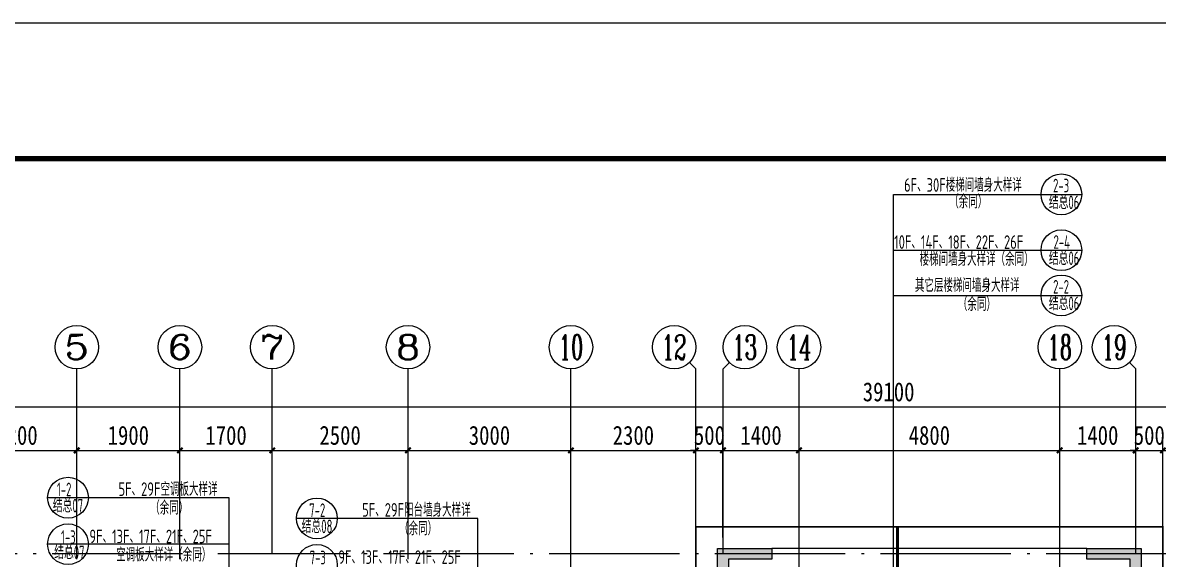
# Model space of a CAD drawing. Extents: x -144902 to 588294, y -160863 to 65494.
# Drawn here: x 185460 to 206370, y -10711 to -845 of the extents above; entities that cross this region are included whole.
import ezdxf
from ezdxf.enums import TextEntityAlignment as Align

# ---------------------------------------------------------------- set-up
doc = ezdxf.new("R2010")
doc.units = 0
doc.header["$LTSCALE"] = 100
doc.linetypes.add('ACAD_ISO04W100', pattern=[30.5, 24, -3, 0.5, -3])
doc.layers.get('0').update_dxf_attribs({"linetype": 'CONTINUOUS'})
doc.layers.get('Defpoints').update_dxf_attribs({"linetype": 'CONTINUOUS'})
for name, color, linetype in [('1508', 2, 'CONTINUOUS'), ('AXIS', 3, 'CONTINUOUS'), ('AXIS_TEXT', 7, 'CONTINUOUS'), ('DOTE', 253, 'ACAD_ISO04W100'), ('HATCH', 254, 'CONTINUOUS'), ('tk', 7, 'CONTINUOUS'), ('x线脚', 6, 'CONTINUOUS'), ('梁', 4, 'CONTINUOUS'), ('砼墙', 3, 'CONTINUOUS'), ('索引', 7, 'CONTINUOUS')]:
    doc.layers.add(name, color=color, linetype=linetype)
doc.styles.add('_HZTXT', font='complex.shx', dxfattribs={"width": 0.7, "bigfont": 'tssdchn.shx'})
doc.styles.add('COMPLEX', font='COMPLEX')
doc.styles.add('DIM_FONT', font='SIMHEI.TTF', dxfattribs={"width": 0.8})
doc.styles.get("Standard").update_dxf_attribs({"font": 'tssdeng.shx', "width": 0.7, "bigfont": 'tssdchn.shx'})
doc.dimstyles.new('_TCH_ARCH&&100', dxfattribs={"dimtxt": 350, "dimasz": 100, "dimexe": 250, "dimexo": 300, "dimgap": 100, "dimtad": 1, "dimdec": 0, "dimzin": 0, "dimdsep": 46, "dimtxsty": 'DIM_FONT', "dimblk": 'ARCHTICK', "dimcen": 0.09, "dimclrt": 7, "dimazin": 2, "dimtfac": 1, "dimtdec": 0, "dimtix": 1, "dimtmove": 2, "dimatfit": 3, "dimfxl": 1, "dimtolj": 1, "dimtzin": 0, "dimarcsym": 0})

# ---------------------------------------------------------------- blocks, each defined once
blk = doc.blocks.new('A1tk')
at = {"layer": 'tk', "color": 5}
blk.add_lwpolyline([(0, 0), (0, 59400), (84100, 59400), (84100, 0)], close=True, dxfattribs=at)
at = {"layer": 'tk', "const_width": 100}
blk.add_lwpolyline([(2500, 1000), (83100, 1000), (83100, 58400), (2500, 58400)], close=True, dxfattribs=at)
blk = doc.blocks.new('_ArchTick')
at = {"color": 0, "linetype": 'ByBlock', "const_width": 0.4}
blk.add_lwpolyline([(-0.5, -0.5), (0.5, 0.5)], dxfattribs=at)
blk = doc.blocks.new('*D1673')
at = {"layer": 'AXIS', "color": 0, "lineweight": -2}
for p, q in [((28161, 22375), (28161, 24228)), ((28661, 22375), (28661, 24228)), ((28161, 23978), (28061, 23978)), ((28161, 23978), (28661, 23978)), ((28661, 23978), (28761, 23978))]:
    blk.add_line(p, q, dxfattribs=at)
at = {"layer": 'Defpoints', "color": 0}
for p in [(28661, 23978), (28161, 22075), (28661, 22075)]:
    blk.add_point(p, dxfattribs=at)
at = {"layer": 'AXIS', "color": 0, "lineweight": -2, "xscale": 100, "yscale": 100, "zscale": 100}
blk.add_blockref('_ArchTick', (28161, 23978), dxfattribs=at)
at = {"layer": 'AXIS', "color": 0, "lineweight": -2, "xscale": 100, "yscale": 100, "zscale": 100, "rotation": 180}
blk.add_blockref('_ArchTick', (28661, 23978), dxfattribs=at)
at = {"layer": 'AXIS', "color": 7, "insert": (28411, 24253), "char_height": 350, "attachment_point": 5, "style": 'DIM_FONT'}
blk.add_mtext('\\A1;500', dxfattribs=at)
blk = doc.blocks.new('*D1674')
at = {"layer": 'AXIS', "color": 0, "lineweight": -2}
for p, q in [((26761, 22375), (26761, 24228)), ((28161, 22375), (28161, 24228)), ((26761, 23978), (28161, 23978))]:
    blk.add_line(p, q, dxfattribs=at)
at = {"layer": 'Defpoints', "color": 0}
for p in [(28161, 23978), (26761, 22075), (28161, 22075)]:
    blk.add_point(p, dxfattribs=at)
at = {"layer": 'AXIS', "color": 0, "lineweight": -2, "xscale": 100, "yscale": 100, "zscale": 100, "rotation": 180}
blk.add_blockref('_ArchTick', (26761, 23978), dxfattribs=at)
at = {"layer": 'AXIS', "color": 0, "lineweight": -2, "xscale": 100, "yscale": 100, "zscale": 100}
blk.add_blockref('_ArchTick', (28161, 23978), dxfattribs=at)
at = {"layer": 'AXIS', "color": 7, "insert": (27461, 24253), "char_height": 350, "attachment_point": 5, "style": 'DIM_FONT'}
blk.add_mtext('\\A1;1400', dxfattribs=at)
blk = doc.blocks.new('*D1675')
at = {"layer": 'AXIS', "color": 0, "lineweight": -2}
for p, q in [((21961, 22375), (21961, 24228)), ((26761, 22375), (26761, 24228)), ((21961, 23978), (26761, 23978))]:
    blk.add_line(p, q, dxfattribs=at)
at = {"layer": 'Defpoints', "color": 0}
for p in [(26761, 23978), (21961, 22075), (26761, 22075)]:
    blk.add_point(p, dxfattribs=at)
at = {"layer": 'AXIS', "color": 0, "lineweight": -2, "xscale": 100, "yscale": 100, "zscale": 100, "rotation": 180}
blk.add_blockref('_ArchTick', (21961, 23978), dxfattribs=at)
at = {"layer": 'AXIS', "color": 0, "lineweight": -2, "xscale": 100, "yscale": 100, "zscale": 100}
blk.add_blockref('_ArchTick', (26761, 23978), dxfattribs=at)
at = {"layer": 'AXIS', "color": 7, "insert": (24361, 24253), "char_height": 350, "attachment_point": 5, "style": 'DIM_FONT'}
blk.add_mtext('\\A1;4800', dxfattribs=at)
blk = doc.blocks.new('*D1676')
at = {"layer": 'AXIS', "color": 0, "lineweight": -2}
for p, q in [((20561, 22375), (20561, 24228)), ((21961, 22375), (21961, 24228)), ((20561, 23978), (21961, 23978))]:
    blk.add_line(p, q, dxfattribs=at)
at = {"layer": 'Defpoints', "color": 0}
for p in [(21961, 23978), (20561, 22075), (21961, 22075)]:
    blk.add_point(p, dxfattribs=at)
at = {"layer": 'AXIS', "color": 0, "lineweight": -2, "xscale": 100, "yscale": 100, "zscale": 100, "rotation": 180}
blk.add_blockref('_ArchTick', (20561, 23978), dxfattribs=at)
at = {"layer": 'AXIS', "color": 0, "lineweight": -2, "xscale": 100, "yscale": 100, "zscale": 100}
blk.add_blockref('_ArchTick', (21961, 23978), dxfattribs=at)
at = {"layer": 'AXIS', "color": 7, "insert": (21261, 24253), "char_height": 350, "attachment_point": 5, "style": 'DIM_FONT'}
blk.add_mtext('\\A1;1400', dxfattribs=at)
blk = doc.blocks.new('*D1677')
at = {"layer": 'AXIS', "color": 0, "lineweight": -2}
for p, q in [((20061, 22375), (20061, 24228)), ((20561, 22375), (20561, 24228)), ((20061, 23978), (19961, 23978)), ((20061, 23978), (20561, 23978)), ((20561, 23978), (20661, 23978))]:
    blk.add_line(p, q, dxfattribs=at)
at = {"layer": 'Defpoints', "color": 0}
for p in [(20561, 23978), (20061, 22075), (20561, 22075)]:
    blk.add_point(p, dxfattribs=at)
at = {"layer": 'AXIS', "color": 0, "lineweight": -2, "xscale": 100, "yscale": 100, "zscale": 100}
blk.add_blockref('_ArchTick', (20061, 23978), dxfattribs=at)
at = {"layer": 'AXIS', "color": 0, "lineweight": -2, "xscale": 100, "yscale": 100, "zscale": 100, "rotation": 180}
blk.add_blockref('_ArchTick', (20561, 23978), dxfattribs=at)
at = {"layer": 'AXIS', "color": 7, "insert": (20311, 24253), "char_height": 350, "attachment_point": 5, "style": 'DIM_FONT'}
blk.add_mtext('\\A1;500', dxfattribs=at)
blk = doc.blocks.new('*D1678')
at = {"layer": 'AXIS', "color": 0, "lineweight": -2}
for p, q in [((17761, 22375), (17761, 24228)), ((20061, 22375), (20061, 24228)), ((17761, 23978), (20061, 23978))]:
    blk.add_line(p, q, dxfattribs=at)
at = {"layer": 'Defpoints', "color": 0}
for p in [(20061, 23978), (17761, 22075), (20061, 22075)]:
    blk.add_point(p, dxfattribs=at)
at = {"layer": 'AXIS', "color": 0, "lineweight": -2, "xscale": 100, "yscale": 100, "zscale": 100, "rotation": 180}
blk.add_blockref('_ArchTick', (17761, 23978), dxfattribs=at)
at = {"layer": 'AXIS', "color": 0, "lineweight": -2, "xscale": 100, "yscale": 100, "zscale": 100}
blk.add_blockref('_ArchTick', (20061, 23978), dxfattribs=at)
at = {"layer": 'AXIS', "color": 7, "insert": (18911, 24253), "char_height": 350, "attachment_point": 5, "style": 'DIM_FONT'}
blk.add_mtext('\\A1;2300', dxfattribs=at)
blk = doc.blocks.new('*D1679')
at = {"layer": 'AXIS', "color": 0, "lineweight": -2}
for p, q in [((14761, 22375), (14761, 24228)), ((17761, 22375), (17761, 24228)), ((14761, 23978), (17761, 23978))]:
    blk.add_line(p, q, dxfattribs=at)
at = {"layer": 'Defpoints', "color": 0}
for p in [(17761, 23978), (14761, 22075), (17761, 22075)]:
    blk.add_point(p, dxfattribs=at)
at = {"layer": 'AXIS', "color": 0, "lineweight": -2, "xscale": 100, "yscale": 100, "zscale": 100, "rotation": 180}
blk.add_blockref('_ArchTick', (14761, 23978), dxfattribs=at)
at = {"layer": 'AXIS', "color": 0, "lineweight": -2, "xscale": 100, "yscale": 100, "zscale": 100}
blk.add_blockref('_ArchTick', (17761, 23978), dxfattribs=at)
at = {"layer": 'AXIS', "color": 7, "insert": (16261, 24253), "char_height": 350, "attachment_point": 5, "style": 'DIM_FONT'}
blk.add_mtext('\\A1;3000', dxfattribs=at)
blk = doc.blocks.new('*D1680')
at = {"layer": 'AXIS', "color": 0, "lineweight": -2}
for p, q in [((12261, 22375), (12261, 24228)), ((14761, 22375), (14761, 24228)), ((12261, 23978), (14761, 23978))]:
    blk.add_line(p, q, dxfattribs=at)
at = {"layer": 'Defpoints', "color": 0}
for p in [(14761, 23978), (12261, 22075), (14761, 22075)]:
    blk.add_point(p, dxfattribs=at)
at = {"layer": 'AXIS', "color": 0, "lineweight": -2, "xscale": 100, "yscale": 100, "zscale": 100, "rotation": 180}
blk.add_blockref('_ArchTick', (12261, 23978), dxfattribs=at)
at = {"layer": 'AXIS', "color": 0, "lineweight": -2, "xscale": 100, "yscale": 100, "zscale": 100}
blk.add_blockref('_ArchTick', (14761, 23978), dxfattribs=at)
at = {"layer": 'AXIS', "color": 7, "insert": (13511, 24253), "char_height": 350, "attachment_point": 5, "style": 'DIM_FONT'}
blk.add_mtext('\\A1;2500', dxfattribs=at)
blk = doc.blocks.new('*D1681')
at = {"layer": 'AXIS', "color": 0, "lineweight": -2}
for p, q in [((10561, 22375), (10561, 24228)), ((12261, 22375), (12261, 24228)), ((10561, 23978), (12261, 23978))]:
    blk.add_line(p, q, dxfattribs=at)
at = {"layer": 'Defpoints', "color": 0}
for p in [(12261, 23978), (10561, 22075), (12261, 22075)]:
    blk.add_point(p, dxfattribs=at)
at = {"layer": 'AXIS', "color": 0, "lineweight": -2, "xscale": 100, "yscale": 100, "zscale": 100, "rotation": 180}
blk.add_blockref('_ArchTick', (10561, 23978), dxfattribs=at)
at = {"layer": 'AXIS', "color": 0, "lineweight": -2, "xscale": 100, "yscale": 100, "zscale": 100}
blk.add_blockref('_ArchTick', (12261, 23978), dxfattribs=at)
at = {"layer": 'AXIS', "color": 7, "insert": (11411, 24253), "char_height": 350, "attachment_point": 5, "style": 'DIM_FONT'}
blk.add_mtext('\\A1;1700', dxfattribs=at)
blk = doc.blocks.new('*D1682')
at = {"layer": 'AXIS', "color": 0, "lineweight": -2}
for p, q in [((8661, 22375), (8661, 24228)), ((10561, 22375), (10561, 24228)), ((8661, 23978), (10561, 23978))]:
    blk.add_line(p, q, dxfattribs=at)
at = {"layer": 'Defpoints', "color": 0}
for p in [(10561, 23978), (8661, 22075), (10561, 22075)]:
    blk.add_point(p, dxfattribs=at)
at = {"layer": 'AXIS', "color": 0, "lineweight": -2, "xscale": 100, "yscale": 100, "zscale": 100, "rotation": 180}
blk.add_blockref('_ArchTick', (8661, 23978), dxfattribs=at)
at = {"layer": 'AXIS', "color": 0, "lineweight": -2, "xscale": 100, "yscale": 100, "zscale": 100}
blk.add_blockref('_ArchTick', (10561, 23978), dxfattribs=at)
at = {"layer": 'AXIS', "color": 7, "insert": (9611, 24253), "char_height": 350, "attachment_point": 5, "style": 'DIM_FONT'}
blk.add_mtext('\\A1;1900', dxfattribs=at)
blk = doc.blocks.new('*D1683')
at = {"layer": 'AXIS', "color": 0, "lineweight": -2}
for p, q in [((6461, 22375), (6461, 24228)), ((8661, 22375), (8661, 24228)), ((6461, 23978), (8661, 23978))]:
    blk.add_line(p, q, dxfattribs=at)
at = {"layer": 'Defpoints', "color": 0}
for p in [(8661, 23978), (6461, 22075), (8661, 22075)]:
    blk.add_point(p, dxfattribs=at)
at = {"layer": 'AXIS', "color": 0, "lineweight": -2, "xscale": 100, "yscale": 100, "zscale": 100, "rotation": 180}
blk.add_blockref('_ArchTick', (6461, 23978), dxfattribs=at)
at = {"layer": 'AXIS', "color": 0, "lineweight": -2, "xscale": 100, "yscale": 100, "zscale": 100}
blk.add_blockref('_ArchTick', (8661, 23978), dxfattribs=at)
at = {"layer": 'AXIS', "color": 7, "insert": (7561, 24253), "char_height": 350, "attachment_point": 5, "style": 'DIM_FONT'}
blk.add_mtext('\\A1;2200', dxfattribs=at)
blk = doc.blocks.new('*D1686')
at = {"layer": 'AXIS', "color": 0, "lineweight": -2}
for p, q in [((4061, 22375), (4061, 25028)), ((43161, 22375), (43161, 25028)), ((4061, 24778), (43161, 24778))]:
    blk.add_line(p, q, dxfattribs=at)
at = {"layer": 'Defpoints', "color": 0}
for p in [(43161, 24778), (4061, 22075), (43161, 22075)]:
    blk.add_point(p, dxfattribs=at)
at = {"layer": 'AXIS', "color": 0, "lineweight": -2, "xscale": 100, "yscale": 100, "zscale": 100, "rotation": 180}
blk.add_blockref('_ArchTick', (4061, 24778), dxfattribs=at)
at = {"layer": 'AXIS', "color": 0, "lineweight": -2, "xscale": 100, "yscale": 100, "zscale": 100}
blk.add_blockref('_ArchTick', (43161, 24778), dxfattribs=at)
at = {"layer": 'AXIS', "color": 7, "insert": (23611, 25053), "char_height": 350, "attachment_point": 5, "style": 'DIM_FONT'}
blk.add_mtext('\\A1;39100', dxfattribs=at)
blk = doc.blocks.new('_AXISO')
blk.add_circle((0, 0), 0.5)
at = {"layer": 'AXIS_TEXT', "style": 'COMPLEX', "width": 1.041667}
blk.add_attdef('A', text='', height=0.56, dxfattribs=at).set_placement((-0.25, -0.28), (0.25, -0.28), align=Align.FIT)
blk = doc.blocks.new('2012122621245179')
at = {"layer": 'HATCH'}
for points in [[(20661.4, 21975), (20661.4, 19075), (19961.4, 19075), (19961.4, 19475), (20461.4, 19475), (20461.4, 22175), (21461.4, 22175), (21461.4, 21975)], [(28261.4, 22175), (28261.4, 19475), (28761.4, 19475), (28761.4, 19075), (28061.4, 19075), (28061.4, 21975), (27261.4, 21975), (27261.4, 22175)]]:
    blk.add_hatch(color=256, dxfattribs=at).paths.add_polyline_path(points)
at = {"layer": 'AXIS'}
for p, q in [((19944.2, 25594.8, 0), (20061.4, 25477.6, 0)), ((20678.5, 25594.8, 0), (20561.4, 25477.6, 0)), ((28044.2, 25594.8, 0), (28161.4, 25477.6, 0)), ((8661.4, 22075, 0), (8661.4, 25477.6, 0)), ((10561.4, 22075, 0), (10561.4, 25477.6, 0)), ((12261.4, 22075, 0), (12261.4, 25477.6, 0)), ((14761.4, 22075, 0), (14761.4, 25477.6, 0)), ((17761.4, 22075, 0), (17761.4, 25477.6, 0)), ((20061.4, 22075, 0), (20061.4, 25477.6, 0)), ((20561.4, 22075, 0), (20561.4, 25477.6, 0)), ((21961.4, 22075, 0), (21961.4, 25477.6, 0)), ((26761.4, 22075, 0), (26761.4, 25477.6, 0)), ((28161.4, 22075, 0), (28161.4, 25477.6, 0))]:
    blk.add_line(p, q, dxfattribs=at)
at = {"layer": 'DOTE'}
for p, q in [((8661.4, 3675, 0), (8661.4, 23075, 0)), ((10561.4, 3675, 0), (10561.4, 23075, 0)), ((12261.4, 16375, 0), (12261.4, 23075, 0)), ((14761.4, 3675, 0), (14761.4, 23075, 0)), ((17761.4, 14875, 0), (17761.4, 23075, 0)), ((20061.4, 11875, 0), (20061.4, 23075, 0)), ((20561.4, 19375, 0), (20561.4, 23075, 0)), ((21961.4, 14875, 0), (21961.4, 23075, 0)), ((26761.4, 14875, 0), (26761.4, 23075, 0)), ((28161.4, 19375, 0), (28161.4, 23075, 0)), ((44161.4, 22075, 0), (3061.4, 22075, 0))]:
    blk.add_line(p, q, dxfattribs=at)
at = {"layer": '梁'}
for p, q in [((21961.4, 22175), (21461.4, 22175)), ((26761.4, 22175), (21961.4, 22175)), ((27261.4, 22175), (26761.4, 22175))]:
    blk.add_line(p, q, dxfattribs=at)
at = {"layer": '砼墙'}
for points in [[(20661.4, 21975), (20661.4, 19075), (19961.4, 19075), (19961.4, 19475), (20461.4, 19475), (20461.4, 22175), (21461.4, 22175), (21461.4, 21975)], [(28261.4, 22175), (28261.4, 19475), (28761.4, 19475), (28761.4, 19075), (28061.4, 19075), (28061.4, 21975), (27261.4, 21975), (27261.4, 22175)]]:
    blk.add_lwpolyline(points, close=True, dxfattribs=at)
at = {"layer": 'AXIS'}
ref = blk.add_blockref('_AXISO', (8661.4, 25877.6, 0), dxfattribs=dict(at, xscale=800, yscale=800, zscale=800))
ref.add_attrib('A', '5', dxfattribs={"layer": 'AXIS_TEXT', "height": 452.5, "style": '_HZTXT', "width": 1.5}).set_placement((8435.1, 25651.4, 0), (8887.6, 25651.4, 0), align=Align.FIT)
ref = blk.add_blockref('_AXISO', (10561.4, 25877.6, 0), dxfattribs=dict(at, xscale=800, yscale=800, zscale=800))
ref.add_attrib('A', '6', dxfattribs={"layer": 'AXIS_TEXT', "height": 452.5, "style": '_HZTXT', "width": 1.5}).set_placement((10335.1, 25651.4, 0), (10787.6, 25651.4, 0), align=Align.FIT)
ref = blk.add_blockref('_AXISO', (12261.4, 25877.6, 0), dxfattribs=dict(at, xscale=800, yscale=800, zscale=800))
ref.add_attrib('A', '7', dxfattribs={"layer": 'AXIS_TEXT', "height": 452.5, "style": '_HZTXT', "width": 1.5}).set_placement((12035.1, 25651.4, 0), (12487.6, 25651.4, 0), align=Align.FIT)
ref = blk.add_blockref('_AXISO', (14761.4, 25877.6, 0), dxfattribs=dict(at, xscale=800, yscale=800, zscale=800))
ref.add_attrib('A', '8', dxfattribs={"layer": 'AXIS_TEXT', "height": 452.5, "style": '_HZTXT', "width": 1.5}).set_placement((14535.1, 25651.4, 0), (14987.6, 25651.4, 0), align=Align.FIT)
ref = blk.add_blockref('_AXISO', (17761.4, 25877.6, 0), dxfattribs=dict(at, xscale=800, yscale=800, zscale=800))
ref.add_attrib('A', '10', dxfattribs={"layer": 'AXIS_TEXT', "height": 452.55, "style": '_HZTXT', "width": 0.724138}).set_placement((17535.1, 25651.4, 0), (17987.6, 25651.4, 0), align=Align.FIT)
ref = blk.add_blockref('_AXISO', (19661.4, 25877.6, 0), dxfattribs=dict(at, xscale=800, yscale=800, zscale=800))
ref.add_attrib('A', '12', dxfattribs={"layer": 'AXIS_TEXT', "height": 452.55, "style": '_HZTXT', "width": 0.724138}).set_placement((19435.1, 25651.4, 0), (19887.6, 25651.4, 0), align=Align.FIT)
ref = blk.add_blockref('_AXISO', (20961.4, 25877.6, 0), dxfattribs=dict(at, xscale=800, yscale=800, zscale=800))
ref.add_attrib('A', '13', dxfattribs={"layer": 'AXIS_TEXT', "height": 452.55, "style": '_HZTXT', "width": 0.724138}).set_placement((20735.1, 25651.4, 0), (21187.6, 25651.4, 0), align=Align.FIT)
ref = blk.add_blockref('_AXISO', (21961.4, 25877.6, 0), dxfattribs=dict(at, xscale=800, yscale=800, zscale=800))
ref.add_attrib('A', '14', dxfattribs={"layer": 'AXIS_TEXT', "height": 452.55, "style": '_HZTXT', "width": 0.677419}).set_placement((21735.1, 25651.4, 0), (22187.6, 25651.4, 0), align=Align.FIT)
ref = blk.add_blockref('_AXISO', (26761.4, 25877.6, 0), dxfattribs=dict(at, xscale=800, yscale=800, zscale=800))
ref.add_attrib('A', '18', dxfattribs={"layer": 'AXIS_TEXT', "height": 452.55, "style": '_HZTXT', "width": 0.724138}).set_placement((26535.1, 25651.4, 0), (26987.6, 25651.4, 0), align=Align.FIT)
ref = blk.add_blockref('_AXISO', (27761.4, 25877.6, 0), dxfattribs=dict(at, xscale=800, yscale=800, zscale=800))
ref.add_attrib('A', '19', dxfattribs={"layer": 'AXIS_TEXT', "height": 452.55, "style": '_HZTXT', "width": 0.724138}).set_placement((27535.1, 25651.4, 0), (27987.6, 25651.4, 0), align=Align.FIT)
for p1, p2, distance, picture, middle in [((4061.4, 22075, 0), (43161.4, 22075, 0), 2702.6, '*D1686', (23611.4, 25052.6, 0)), ((6461.4, 22075, 0), (8661.4, 22075, 0), 1902.6, '*D1683', (7561.4, 24252.6, 0)), ((8661.4, 22075, 0), (10561.4, 22075, 0), 1902.6, '*D1682', (9611.4, 24252.6, 0)), ((10561.4, 22075, 0), (12261.4, 22075, 0), 1902.6, '*D1681', (11411.4, 24252.6, 0)), ((12261.4, 22075, 0), (14761.4, 22075, 0), 1902.6, '*D1680', (13511.4, 24252.6, 0)), ((14761.4, 22075, 0), (17761.4, 22075, 0), 1902.6, '*D1679', (16261.4, 24252.6, 0)), ((17761.4, 22075, 0), (20061.4, 22075, 0), 1902.6, '*D1678', (18911.4, 24252.6, 0)), ((20061.4, 22075, 0), (20561.4, 22075, 0), 1902.6, '*D1677', (20311.4, 24252.6, 0)), ((20561.4, 22075, 0), (21961.4, 22075, 0), 1902.6, '*D1676', (21261.4, 24252.6, 0)), ((21961.4, 22075, 0), (26761.4, 22075, 0), 1902.6, '*D1675', (24361.4, 24252.6, 0)), ((26761.4, 22075, 0), (28161.4, 22075, 0), 1902.6, '*D1674', (27461.4, 24252.6, 0)), ((28161.4, 22075, 0), (28661.4, 22075, 0), 1902.6, '*D1673', (28411.4, 24252.6, 0))]:
    dim = blk.add_aligned_dim(p1=p1, p2=p2, distance=distance, dimstyle='_TCH_ARCH&&100', dxfattribs=at)
    dim.commit()
    dim.dimension.update_dxf_attribs({"geometry": picture, "text_midpoint": middle})

msp = doc.modelspace()

# ---------------------------------------------------------------- linework, layer by layer
at = {"color": 6}
for centre in [(204585.711, -4000.787), (204585.711, -5028.625), (204585.711, -5859.403), (186294.411, -9579.138), (190877.626, -9960.043), (186294.411, -10434.003), (190877.626, -10814.909)]:
    msp.add_circle(centre, 375, dxfattribs=at)
at = {"layer": 'x线脚', "const_width": 30}
msp.add_lwpolyline([(206455.176, -13212.227), (206455.176, -10112.227), (197855.176, -10112.227), (197855.176, -13212.227)], dxfattribs=at)
at = {"layer": '索引', "color": 6, "ltscale": 5}
for p, q in [((201493.169, -4000.787), (204960.711, -4000.787)), ((201493.169, -11329.494), (201493.169, -4000.787)), ((201493.169, -5028.625), (204960.711, -5028.625)), ((201493.169, -5859.403), (204960.711, -5859.403)), ((189260.017, -9579.138), (185919.411, -9579.138)), ((189260.017, -13357.121), (189260.017, -9579.138)), ((193843.232, -9960.043), (190502.626, -9960.043)), ((193843.232, -14085.834), (193843.232, -9960.043)), ((189260.017, -10434.003), (185919.411, -10434.003))]:
    msp.add_line(p, q, dxfattribs=at)
at = {"layer": '索引', "color": 6, "ltscale": 5, "const_width": 50, "elevation": -0.088}
msp.add_lwpolyline([(201568.236, -11300.728), (201568.251, -10113.664)], dxfattribs=at)

# ---------------------------------------------------------------- block references
at = {"layer": '1508', "rotation": 270}
msp.add_blockref('A1tk', (171621.217, -844.592), dxfattribs=at)
at = {"layer": 'AXIS'}
msp.add_blockref('2012122621245179', (177793.818, -32687.227), dxfattribs=at)

# ---------------------------------------------------------------- texts
at = {"layer": '索引', "color": 6, "ltscale": 5}
for s, width, p in [('6F、30F楼梯间墙身大样详', 0.7, (201689.214, -3952.823)), ('2-3', 0.6, (204433.269, -3963.184)), ('（余同）', 0.7, (202520.789, -4257.476)), ('结总06', 0.6, (204354.898, -4272.624)), ('10F、14F、18F、22F、26F', 0.7, (201506.368, -5003.081)), ('2-4', 0.6, (204440.993, -5001.421)), ('楼梯间墙身大样详（余同）', 0.7, (201974.403, -5315.474)), ('结总06', 0.6, (204354.898, -5300.462)), ('其它层楼梯间墙身大样详', 0.7, (201889.293, -5797.352)), ('2-2', 0.6, (204433.901, -5824.689)), ('（余同）', 0.7, (202679.667, -6145.34)), ('结总06', 0.6, (204354.898, -6131.239)), ('1-2', 0.6, (186090.06, -9552.8)), ('5F、29F空调板大样详', 0.7, (187223.778, -9546.525)), ('结总07', 0.6, (186013.716, -9850.974)), ('（余同）', 0.7, (187807.709, -9889.496)), ('7-2', 0.6, (190735.184, -9933.705)), ('5F、29F阳台墙身大样详', 0.7, (191709.865, -9927.43)), ('结总08', 0.6, (190596.931, -10231.88)), ('（余同）', 0.7, (192390.924, -10270.402)), ('1-3', 0.6, (186164.863, -10428.112)), ('9F、13F、17F、21F、25F', 0.7, (186688.486, -10415.915)), ('结总07', 0.6, (186040.157, -10710.097)), ('空调板大样详（余同）', 0.7, (187180.811, -10751.902)), ('7-3', 0.6, (190744.715, -10804.76)), ('9F、13F、17F、21F、25F', 0.7, (191271.701, -10796.82))]:
    msp.add_text(s, height=250, dxfattribs=dict(at, width=width)).set_placement(p)

doc.saveas('drawing.dxf')
